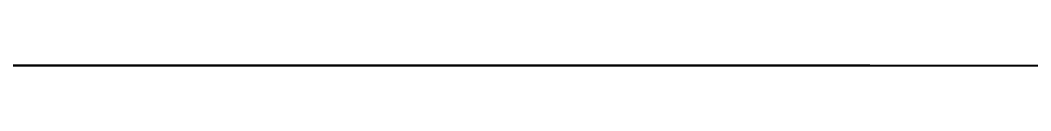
# Model space of a CAD drawing. Header units: millimetres. Extents: x -1593 to 5246, y 0 to 40.
# Drawn here: x 2253 to 2883, y 0 to 0 of the extents above; entities that cross this region are included whole.
import ezdxf
from ezdxf import colors
from ezdxf.entities.mleader import LeaderData, LeaderLine
from ezdxf.math import Vec2, Vec3

# ---------------------------------------------------------------- set-up
doc = ezdxf.new("R2010")
doc.units = ezdxf.units.MM
doc.styles.get("Standard").update_dxf_attribs({"font": ''})
doc.styles.get('Standard').set_extended_font_data('SimSun')

msp = doc.modelspace()

# ---------------------------------------------------------------- hatches: boundary and pattern name
at = {"extrusion": (0, -1, 0)}
h = msp.add_hatch(dxfattribs=at)
h.set_pattern_fill('ANSI32', color=256)
h.paths.add_polyline_path([(1872.9, 537.11), (1872.9, 557.11), (1862.9, 557.11), (1862.9, 537.11), (1862.9, 517.11), (1872.9, 517.11)])
h.paths.add_polyline_path([(2002.9, 537.11), (2002.9, 557.11), (1992.9, 557.11), (1992.9, 537.11), (1992.9, 517.11), (1997.9, 517.11), (2002.9, 517.11)])
h.paths.add_polyline_path([(2132.9, 537.11), (2132.9, 557.11), (2122.9, 557.11), (2122.9, 537.11), (2122.9, 517.11), (2132.9, 517.11)])
h.paths.add_polyline_path([(2262.9, 537.11), (2262.9, 557.11), (2252.9, 557.11), (2252.9, 537.11), (2252.9, 517.11), (2262.9, 517.11)])
h.paths.add_polyline_path([(2392.9, 537.11), (2392.9, 557.11), (2382.9, 557.11), (2382.9, 537.11), (2382.9, 517.11), (2392.9, 517.11)])
h.paths.add_polyline_path([(2522.9, 537.11), (2522.9, 557.11), (2512.9, 557.11), (2512.9, 537.11), (2512.9, 517.11), (2522.9, 517.11)])
h = msp.add_hatch(dxfattribs=at)
h.set_pattern_fill('ANSI32', color=256)
h.paths.add_polyline_path([(2132.9, -878.99), (2122.9, -878.99), (2122.9, -883.99), (2132.9, -883.99)])
h.paths.add_polyline_path([(2262.9, -878.99), (2252.9, -878.99), (2252.9, -883.99), (2262.9, -883.99)])
h.paths.add_polyline_path([(2132.9, -598.99), (2122.9, -598.99), (2122.9, -603.99), (2132.9, -603.99)])
h.paths.add_polyline_path([(2262.9, -598.99), (2252.9, -598.99), (2252.9, -603.99), (2262.9, -603.99)])
h.paths.add_polyline_path([(2132.9, -318.99), (2122.9, -318.99), (2122.9, -323.99), (2132.9, -323.99)])
h.paths.add_polyline_path([(2262.9, -318.99), (2252.9, -318.99), (2252.9, -323.99), (2262.9, -323.99)])
h.paths.add_polyline_path([(2132.9, -38.99), (2122.9, -38.99), (2122.9, -43.99), (2132.9, -43.99)])
h.paths.add_polyline_path([(2262.9, -38.99), (2252.9, -38.99), (2252.9, -43.99), (2262.9, -43.99)])
h.paths.add_polyline_path([(2132.9, 381.24), (2122.9, 381.24), (2122.9, 376.24), (2132.9, 376.24)])
h.paths.add_polyline_path([(2262.9, 381.24), (2252.9, 381.24), (2252.9, 376.24), (2262.9, 376.24)])
h.paths.add_polyline_path([(2132.9, 241.24), (2122.9, 241.24), (2122.9, 236.24), (2132.9, 236.24)])
h.paths.add_polyline_path([(2262.9, 241.24), (2252.9, 241.24), (2252.9, 236.24), (2262.9, 236.24)])
h = msp.add_hatch(dxfattribs=at)
h.set_pattern_fill('ANSI32', color=256)
h.set_pattern_definition([(45, (-5, -420.221), (-6.735192, 6.735192), []), (45, (-0.51, -420.221), (-6.735192, 6.735192), [])])
h.paths.add_polyline_path([(2427.9, -38.99), (2387.9, -38.99), (2387.9, -43.99), (2427.9, -43.99)])
h.paths.add_polyline_path([(2477.9, -38.99), (2437.9, -38.99), (2437.9, -43.99), (2477.9, -43.99)])
h.paths.add_polyline_path([(2527.9, -38.99), (2487.9, -38.99), (2487.9, -43.99), (2527.9, -43.99)])
h.paths.add_polyline_path([(2577.9, -38.99), (2537.9, -38.99), (2537.9, -43.99), (2547.9, -43.99), (2577.9, -43.99)])
h.paths.add_polyline_path([(2627.9, -38.99), (2587.9, -38.99), (2587.9, -43.99), (2627.9, -43.99)])
h = msp.add_hatch(dxfattribs=at)
h.set_pattern_fill('ANSI32', color=256)
h.set_pattern_definition([(45, (-5, -980.221), (-6.735192, 6.735192), []), (45, (-0.51, -980.221), (-6.735192, 6.735192), [])])
h.paths.add_polyline_path([(2427.9, -598.99), (2387.9, -598.99), (2387.9, -603.99), (2427.9, -603.99)])
h.paths.add_polyline_path([(2477.9, -598.99), (2437.9, -598.99), (2437.9, -603.99), (2477.9, -603.99)])
h.paths.add_polyline_path([(2527.9, -598.99), (2487.9, -598.99), (2487.9, -603.99), (2527.9, -603.99)])
h.paths.add_polyline_path([(2577.9, -598.99), (2537.9, -598.99), (2537.9, -603.99), (2547.9, -603.99), (2577.9, -603.99)])
h.paths.add_polyline_path([(2627.9, -598.99), (2587.9, -598.99), (2587.9, -603.99), (2627.9, -603.99)])
h = msp.add_hatch(dxfattribs=at)
h.set_pattern_fill('ANSI32', color=256)
h.paths.add_polyline_path([(2432.9, 381.24), (2392.9, 381.24), (2392.9, 376.24), (2432.9, 376.24)])
h.paths.add_polyline_path([(2482.9, 381.24), (2442.9, 381.24), (2442.9, 376.24), (2482.9, 376.24)])
h.paths.add_polyline_path([(2532.9, 381.24), (2492.9, 381.24), (2492.9, 376.24), (2532.9, 376.24)])
h.paths.add_polyline_path([(2582.9, 381.24), (2542.9, 381.24), (2542.9, 376.24), (2552.9, 376.24), (2582.9, 376.24)])
h.paths.add_polyline_path([(2632.9, 381.24), (2592.9, 381.24), (2592.9, 376.24), (2632.9, 376.24)])
h = msp.add_hatch(dxfattribs=at)
h.set_pattern_fill('ANSI31', color=256)
h.paths.add_polyline_path([(2680.4, -876.49), (2685.4, -876.49), (2685.4, -878.99), (2680.4, -878.99)])
h.paths.add_polyline_path([(2680.4, -878.99), (2685.4, -878.99), (2685.4, -883.99), (2680.4, -883.99)])
h.paths.add_polyline_path([(2680.4, -883.99), (2685.4, -883.99), (2685.4, -893.99), (2680.4, -893.99)])
h = msp.add_hatch(dxfattribs=at)
h.set_pattern_fill('ANSI31', color=256)
h.set_pattern_definition([(45, (0, 280), (-2.245064, 2.245064), [])])
h.paths.add_polyline_path([(2680.4, -596.49), (2685.4, -596.49), (2685.4, -598.99), (2680.4, -598.99)])
h.paths.add_polyline_path([(2680.4, -598.99), (2685.4, -598.99), (2685.4, -603.99), (2680.4, -603.99)])
h.paths.add_polyline_path([(2680.4, -603.99), (2685.4, -603.99), (2685.4, -613.99), (2680.4, -613.99)])
h = msp.add_hatch(dxfattribs=at)
h.set_pattern_fill('ANSI31', color=256)
h.set_pattern_definition([(45, (1e-12, 560), (-2.245064, 2.245064), [])])
h.paths.add_polyline_path([(2680.4, -316.49), (2685.4, -316.49), (2685.4, -318.99), (2680.4, -318.99)])
h.paths.add_polyline_path([(2680.4, -318.99), (2685.4, -318.99), (2685.4, -323.99), (2680.4, -323.99)])
h.paths.add_polyline_path([(2680.4, -323.99), (2685.4, -323.99), (2685.4, -333.99), (2680.4, -333.99)])
h = msp.add_hatch(dxfattribs=at)
h.set_pattern_fill('ANSI31', color=256)
h.set_pattern_definition([(45, (1e-12, 840), (-2.245064, 2.245064), [])])
h.paths.add_polyline_path([(2680.4, -36.49), (2685.4, -36.49), (2685.4, -38.99), (2680.4, -38.99)])
h.paths.add_polyline_path([(2680.4, -38.99), (2685.4, -38.99), (2685.4, -43.99), (2680.4, -43.99)])
h.paths.add_polyline_path([(2680.4, -43.99), (2685.4, -43.99), (2685.4, -53.99), (2680.4, -53.99)])
h = msp.add_hatch(dxfattribs=at)
h.set_pattern_fill('ANSI31', color=256)
h.set_pattern_definition([(45, (0, 1120.2206), (-2.245064, 2.245064), [])])
h.paths.add_polyline_path([(2680.4, 243.74), (2685.4, 243.74), (2685.4, 241.24), (2680.4, 241.24)])
h.paths.add_polyline_path([(2680.4, 241.24), (2685.4, 241.24), (2685.4, 236.24), (2680.4, 236.24)])
h.paths.add_polyline_path([(2680.4, 236.24), (2685.4, 236.24), (2685.4, 226.24), (2680.4, 226.24)])
h = msp.add_hatch(dxfattribs=at)
h.set_pattern_fill('ANSI31', color=256)
h.set_pattern_definition([(45, (0, 1257.7206), (-2.245064, 2.245064), [])])
h.paths.add_polyline_path([(2680.4, 381.24), (2685.4, 381.24), (2685.4, 378.74), (2680.4, 378.74)])
h.paths.add_polyline_path([(2680.4, 378.74), (2685.4, 378.74), (2685.4, 373.74), (2680.4, 373.74)])
h.paths.add_polyline_path([(2680.4, 373.74), (2685.4, 373.74), (2685.4, 363.74), (2680.4, 363.74)])

# ---------------------------------------------------------------- linework, layer by layer
for p, q in [((1652.9, 0, -1022.89), (2712.9, 0, -1022.89)), ((2732.9, 0, 557.11), (1672.9, 0, 557.11)), ((1692.9, 0, -982.89), (2692.9, 0, -982.89)), ((2692.9, 0, 517.11), (1692.9, 0, 517.11)), ((2692.9, 0, -982.89), (1692.9, 0, -982.89)), ((2712.9, 0, -1002.89), (1692.9, 0, -1002.89)), ((1692.9, 0, 4002.02), (2692.9, 0, 4002.02)), ((2692.9, 0, 5002.02), (1692.9, 0, 5002.02)), ((1692.9, 0, 3982.02), (2692.9, 0, 3982.02)), ((2692.9, 0, 5022.02), (1692.9, 0, 5022.02)), ((2692.9, 0, 5042.02), (1692.9, 0, 5042.02)), ((1692.9, 0, 3962.02), (2692.9, 0, 3962.02)), ((2692.9, 0, 4002.02), (1692.9, 0, 4002.02)), ((2692.9, 0, 3982.02), (1692.9, 0, 3982.02)), ((2692.9, 0, 3962.02), (1692.9, 0, 3962.02)), ((1692.9, 0, 5551.3), (2692.9, 0, 5551.3)), ((1692.9, 0, 5531.3), (2692.9, 0, 5531.3)), ((1692.9, 0, 5511.3), (2692.9, 0, 5511.3)), ((2692.9, 0, 6551.3), (1692.9, 0, 6551.3)), ((2692.9, 0, 6571.3), (1692.9, 0, 6571.3)), ((2692.9, 0, 6591.3), (1692.9, 0, 6591.3)), ((2692.9, 0, 5551.3), (1692.9, 0, 5551.3)), ((2692.9, 0, 5531.3), (1692.9, 0, 5531.3)), ((2692.9, 0, 5511.3), (1692.9, 0, 5511.3)), ((1692.9, 0, 2522.06), (2692.9, 0, 2522.06)), ((1692.9, 0, 2502.06), (2692.9, 0, 2502.06)), ((1692.9, 0, 2482.06), (2692.9, 0, 2482.06)), ((2692.9, 0, 3522.06), (1692.9, 0, 3522.06)), ((2692.9, 0, 3542.06), (1692.9, 0, 3542.06)), ((2692.9, 0, 3562.06), (1692.9, 0, 3562.06)), ((2692.9, 0, 2522.06), (1692.9, 0, 2522.06)), ((2692.9, 0, 2502.06), (1692.9, 0, 2502.06)), ((2692.9, 0, 2482.06), (1692.9, 0, 2482.06)), ((1692.9, 0, 1019.81), (2692.9, 0, 1019.81)), ((1692.9, 0, 999.81), (2692.9, 0, 999.81)), ((1692.9, 0, 979.81), (2692.9, 0, 979.81)), ((2692.9, 0, 2019.81), (1692.9, 0, 2019.81)), ((2692.9, 0, 2039.81), (1692.9, 0, 2039.81)), ((2692.9, 0, 2059.81), (1692.9, 0, 2059.81)), ((2692.9, 0, 1019.81), (1692.9, 0, 1019.81)), ((2692.9, 0, 999.81), (1692.9, 0, 999.81)), ((2692.9, 0, 979.81), (1692.9, 0, 979.81)), ((1705.4, 0, -878.99), (2680.4, 0, -878.99)), ((2680.4, 0, -878.99), (1705.4, 0, -878.99)), ((2680.4, 0, -883.99), (1705.4, 0, -883.99)), ((2680.4, 0, -603.99), (1705.4, 0, -603.99)), ((2680.4, 0, -603.99), (1705.4, 0, -603.99)), ((2680.4, 0, -603.99), (1705.4, 0, -603.99)), ((1705.4, 0, -598.99), (2680.4, 0, -598.99)), ((1705.4, 0, -598.99), (2680.4, 0, -598.99)), ((1705.4, 0, -883.99), (2680.4, 0, -883.99)), ((2680.4, 0, -323.99), (1705.4, 0, -323.99)), ((1705.4, 0, -318.99), (2680.4, 0, -318.99)), ((2680.4, 0, -43.99), (1705.4, 0, -43.99)), ((1705.4, 0, -38.99), (2680.4, 0, -38.99)), ((2680.4, 0, -43.99), (1705.4, 0, -43.99)), ((1705.4, 0, -38.99), (2680.4, 0, -38.99)), ((1705.4, 0, -323.99), (2680.4, 0, -323.99)), ((2680.4, 0, -318.99), (1705.4, 0, -318.99)), ((2680.4, 0, 236.24), (1705.4, 0, 236.24)), ((1705.4, 0, 241.24), (2680.4, 0, 241.24)), ((1705.4, 0, 236.24), (2680.4, 0, 236.24)), ((2680.4, 0, 241.24), (1705.4, 0, 241.24)), ((2680.4, 0, 376.24), (1705.4, 0, 376.24)), ((1705.4, 0, 381.24), (2680.4, 0, 381.24)), ((1705.4, 0, 376.24), (2680.4, 0, 376.24)), ((2680.4, 0, 381.24), (1705.4, 0, 381.24)), ((1705.4, 0, 376.24), (2680.4, 0, 376.24)), ((2680.4, 0, 381.24), (1705.4, 0, 381.24)), ((2680.4, 0, 376.24), (1705.4, 0, 376.24)), ((1705.4, 0, 381.24), (2680.4, 0, 381.24)), ((1737.9, 0, 4038.7), (2647.9, 0, 4038.7)), ((2656.22, 0, 4965.34), (1737.9, 0, 4965.34)), ((1737.9, 0, 4957.02), (2647.9, 0, 4957.02)), ((2647.9, 0, 4047.02), (1737.9, 0, 4047.02)), ((2656.22, 0, 4038.7), (1737.9, 0, 4038.7)), ((1737.9, 0, 4047.02), (2647.9, 0, 4047.02)), ((1742.9, 0, 6501.3), (2642.9, 0, 6501.3)), ((2642.9, 0, 5601.3), (1742.9, 0, 5601.3)), ((2642.9, 0, 2572.06), (1742.9, 0, 2572.06)), ((1742.9, 0, 3472.06), (2642.9, 0, 3472.06)), ((2252.9, 0, -878.99), (2252.9, 0, -883.99)), ((2262.9, 0, 517.11), (2262.9, 0, 537.11)), ((2262.9, 0, 376.24), (2262.9, 0, 381.24)), ((2262.9, 0, 236.24), (2262.9, 0, 241.24)), ((2262.9, 0, -43.99), (2262.9, 0, -38.99)), ((2262.9, 0, -323.99), (2262.9, 0, -318.99)), ((2262.9, 0, -603.99), (2262.9, 0, -598.99)), ((2262.9, 0, -883.99), (2262.9, 0, -878.99)), ((2262.9, 0, 537.11), (2262.9, 0, 557.11)), ((2262.9, 0, 537.11), (2382.9, 0, 537.11)), ((2382.9, 0, 537.11), (2382.9, 0, 517.11)), ((2382.9, 0, 537.11), (2382.9, 0, 557.11)), ((2427.9, 0, -43.99), (2387.9, 0, -43.99)), ((2427.9, 0, -38.99), (2387.9, 0, -38.99)), ((2387.9, 0, -38.99), (2387.9, 0, -43.99)), ((2427.9, 0, -603.99), (2387.9, 0, -603.99)), ((2427.9, 0, -598.99), (2387.9, 0, -598.99)), ((2387.9, 0, -598.99), (2387.9, 0, -603.99)), ((2392.9, 0, 517.11), (2392.9, 0, 537.11)), ((2392.9, 0, 537.11), (2392.9, 0, 557.11)), ((2392.9, 0, 537.11), (2512.9, 0, 537.11)), ((2432.9, 0, 376.24), (2392.9, 0, 376.24)), ((2432.9, 0, 381.24), (2392.9, 0, 381.24)), ((2392.9, 0, 381.24), (2392.9, 0, 376.24)), ((2392.9, 0, -38.99), (2397.9, 0, -38.99)), ((2392.9, 0, -598.99), (2397.9, 0, -598.99)), ((2397.9, 0, 381.24), (2402.9, 0, 381.24)), ((2397.9, 0, -38.99), (2442.9, 0, -38.99)), ((2397.9, 0, -598.99), (2442.9, 0, -598.99)), ((2402.9, 0, 381.24), (2447.9, 0, 381.24)), ((2437.9, 0, -38.99), (2427.9, 0, -38.99)), ((2427.9, 0, -38.99), (2427.9, 0, -43.99)), ((2427.9, 0, -38.99), (2427.9, 0, -38.99)), ((2437.9, 0, -598.99), (2427.9, 0, -598.99)), ((2427.9, 0, -598.99), (2427.9, 0, -603.99)), ((2427.9, 0, -598.99), (2427.9, 0, -598.99)), ((2442.9, 0, 381.24), (2432.9, 0, 381.24)), ((2432.9, 0, 381.24), (2432.9, 0, 376.24)), ((2432.9, 0, 381.24), (2432.9, 0, 381.24)), ((2437.9, 0, -43.99), (2547.9, 0, -43.99)), ((2437.9, 0, -43.99), (2477.9, 0, -43.99)), ((2477.9, 0, -38.99), (2437.9, 0, -38.99)), ((2437.9, 0, -38.99), (2437.9, 0, -43.99)), ((2437.9, 0, -603.99), (2547.9, 0, -603.99)), ((2437.9, 0, -603.99), (2477.9, 0, -603.99)), ((2477.9, 0, -598.99), (2437.9, 0, -598.99)), ((2437.9, 0, -598.99), (2437.9, 0, -603.99)), ((2442.9, 0, 376.24), (2552.9, 0, 376.24)), ((2442.9, 0, 376.24), (2482.9, 0, 376.24)), ((2482.9, 0, 381.24), (2442.9, 0, 381.24)), ((2442.9, 0, 381.24), (2442.9, 0, 376.24)), ((2442.9, 0, -43.99), (2452.9, 0, -43.99)), ((2442.9, 0, -603.99), (2452.9, 0, -603.99)), ((2447.9, 0, 376.24), (2457.9, 0, 376.24)), ((2477.9, 0, -43.99), (2477.9, 0, -38.99)), ((2477.9, 0, -43.99), (2477.9, 0, -38.99)), ((2477.9, 0, -603.99), (2477.9, 0, -598.99)), ((2477.9, 0, -603.99), (2477.9, 0, -598.99)), ((2482.9, 0, 376.24), (2482.9, 0, 381.24)), ((2482.9, 0, 376.24), (2482.9, 0, 381.24)), ((2487.9, 0, -43.99), (2487.9, 0, -38.99)), ((2487.9, 0, -603.99), (2487.9, 0, -598.99)), ((2492.9, 0, 376.24), (2492.9, 0, 381.24)), ((2512.9, 0, 537.11), (2512.9, 0, 517.11)), ((2512.9, 0, 537.11), (2512.9, 0, 557.11)), ((2522.9, 0, 517.11), (2522.9, 0, 537.11)), ((2522.9, 0, 537.11), (2522.9, 0, 557.11)), ((2522.9, 0, 537.11), (2692.9, 0, 537.11)), ((2694.15, 0, 517.11), (2522.9, 0, 517.11)), ((2527.9, 0, -43.99), (2527.9, 0, -38.99)), ((2527.9, 0, -43.99), (2527.9, 0, -38.99)), ((2527.9, 0, -603.99), (2527.9, 0, -598.99)), ((2527.9, 0, -603.99), (2527.9, 0, -598.99)), ((2532.9, 0, 376.24), (2532.9, 0, 381.24)), ((2532.9, 0, 376.24), (2532.9, 0, 381.24)), ((2537.9, 0, -43.99), (2537.9, 0, -38.99)), ((2537.9, 0, -603.99), (2537.9, 0, -598.99)), ((2542.9, 0, 376.24), (2542.9, 0, 381.24)), ((2577.9, 0, -43.99), (2577.9, 0, -38.99)), ((2577.9, 0, -43.99), (2577.9, 0, -38.99)), ((2577.9, 0, -603.99), (2577.9, 0, -598.99)), ((2577.9, 0, -603.99), (2577.9, 0, -598.99)), ((2582.9, 0, 376.24), (2582.9, 0, 381.24)), ((2582.9, 0, 376.24), (2582.9, 0, 381.24)), ((2587.9, 0, -43.99), (2587.9, 0, -38.99)), ((2587.9, 0, -603.99), (2587.9, 0, -598.99)), ((2592.9, 0, 376.24), (2592.9, 0, 381.24)), ((2627.9, 0, -43.99), (2627.9, 0, -38.99)), ((2627.9, 0, -43.99), (2627.9, 0, -38.99)), ((2627.9, 0, -603.99), (2627.9, 0, -598.99)), ((2627.9, 0, -603.99), (2627.9, 0, -598.99)), ((2642.9, 0, -603.99), (2632.9, 0, -603.99)), ((2642.9, 0, -43.99), (2632.9, 0, -43.99)), ((2632.9, 0, 376.24), (2632.9, 0, 381.24)), ((2632.9, 0, 376.24), (2632.9, 0, 381.24)), ((2692.9, 0, -613.99), (2642.9, 0, -613.99)), ((2642.9, 0, -613.99), (2642.9, 0, -603.99)), ((2692.9, 0, -893.99), (2642.9, 0, -893.99)), ((2642.9, 0, -893.99), (2642.9, 0, -883.99)), ((2692.9, 0, -893.99), (2642.9, 0, -893.99)), ((2642.9, 0, -893.99), (2642.9, 0, -883.99)), ((2692.9, 0, -613.99), (2642.9, 0, -613.99)), ((2642.9, 0, -613.99), (2642.9, 0, -603.99)), ((2692.9, 0, -613.99), (2642.9, 0, -613.99)), ((2642.9, 0, -613.99), (2642.9, 0, -603.99)), ((2692.9, 0, -893.99), (2642.9, 0, -893.99)), ((2692.9, 0, -53.99), (2642.9, 0, -53.99)), ((2642.9, 0, -53.99), (2642.9, 0, -43.99)), ((2692.9, 0, -333.99), (2642.9, 0, -333.99)), ((2642.9, 0, -333.99), (2642.9, 0, -323.99)), ((2692.9, 0, -333.99), (2642.9, 0, -333.99)), ((2642.9, 0, -333.99), (2642.9, 0, -323.99)), ((2692.9, 0, -53.99), (2642.9, 0, -53.99)), ((2642.9, 0, -53.99), (2642.9, 0, -43.99)), ((2692.9, 0, -53.99), (2642.9, 0, -53.99)), ((2642.9, 0, -53.99), (2642.9, 0, -43.99)), ((2692.9, 0, -333.99), (2642.9, 0, -333.99)), ((2692.9, 0, 226.24), (2642.9, 0, 226.24)), ((2642.9, 0, 226.24), (2642.9, 0, 236.24)), ((2692.9, 0, 226.24), (2642.9, 0, 226.24)), ((2642.9, 0, 226.24), (2642.9, 0, 236.24)), ((2692.9, 0, 226.24), (2642.9, 0, 226.24)), ((2642.9, 0, 366.24), (2642.9, 0, 376.24)), ((2680.4, 0, 366.24), (2642.9, 0, 366.24)), ((2680.4, 0, 366.24), (2642.9, 0, 366.24)), ((2680.4, 0, 366.24), (2642.9, 0, 366.24)), ((2642.9, 0, -893.99), (2692.9, 0, -893.99)), ((2642.9, 0, -893.99), (2692.9, 0, -893.99)), ((2642.9, 0, 5601.3), (2642.9, 0, 6501.3)), ((2642.9, 0, 2572.06), (2642.9, 0, 3472.06)), ((2692.9, 0, 236.24), (2643.41, 0, 236.24)), ((2680.4, 0, 376.24), (2643.41, 0, 376.24)), ((2647.9, 0, -813.99), (2647.9, 0, -878.99)), ((2647.9, 0, -838.99), (2647.9, 0, -813.99)), ((2647.9, 0, -813.99), (2647.9, 0, -878.99)), ((2647.9, 0, -533.99), (2647.9, 0, -598.99)), ((2647.9, 0, -558.99), (2647.9, 0, -533.99)), ((2647.9, 0, -533.99), (2647.9, 0, -598.99)), ((2647.9, 0, -813.99), (2647.9, 0, -683.99)), ((2656.22, 0, -683.99), (2647.9, 0, -683.99)), ((2647.9, 0, -683.99), (2647.9, 0, -714.81)), ((2647.9, 0, -533.99), (2647.9, 0, -403.99)), ((2656.22, 0, -403.99), (2647.9, 0, -403.99)), ((2647.9, 0, -253.99), (2647.9, 0, -318.99)), ((2647.9, 0, -278.99), (2647.9, 0, -253.99)), ((2647.9, 0, -253.99), (2647.9, 0, -318.99)), ((2647.9, 0, 26.01), (2647.9, 0, -38.99)), ((2647.9, 0, 1.01), (2647.9, 0, 26.01)), ((2647.9, 0, 26.01), (2647.9, 0, -38.99)), ((2647.9, 0, -253.99), (2647.9, 0, -123.99)), ((2656.22, 0, -123.99), (2647.9, 0, -123.99)), ((2647.9, 0, -123.99), (2647.9, 0, -154.81)), ((2647.9, 0, 26.01), (2647.9, 0, 156.01)), ((2656.22, 0, 156.01), (2647.9, 0, 156.01)), ((2647.9, 0, 306.24), (2647.9, 0, 241.24)), ((2647.9, 0, 281.24), (2647.9, 0, 306.24)), ((2647.9, 0, 306.24), (2647.9, 0, 241.24)), ((2647.9, 0, 306.24), (2656.22, 0, 306.24)), ((2647.9, 0, -683.99), (2647.9, 0, -878.99)), ((2647.9, 0, -878.99), (2815.01, 0, -878.99)), ((2647.9, 0, 4038.7), (2656.22, 0, 4038.7)), ((2647.9, 0, 4957.02), (2647.9, 0, 4047.02)), ((2647.9, 0, 4965.34), (2656.22, 0, 4965.34)), ((2647.9, 0, 4038.7), (2656.22, 0, 4038.7)), ((2647.9, 0, 4957.64), (2647.9, 0, 4957.02)), ((2647.9, 0, 4957.02), (2648.53, 0, 4957.02)), ((2648.53, 0, 4047.02), (2647.9, 0, 4047.02)), ((2656.22, 0, -858.99), (2656.22, 0, -853.99)), ((2656.22, 0, -853.99), (2656.22, 0, -853.99)), ((2656.22, 0, -813.99), (2656.22, 0, -858.99)), ((2656.22, 0, -858.99), (2656.22, 0, -853.99)), ((2656.22, 0, -853.99), (2656.22, 0, -853.99)), ((2656.22, 0, -578.99), (2656.22, 0, -573.99)), ((2656.22, 0, -573.99), (2656.22, 0, -573.99)), ((2656.22, 0, -533.99), (2656.22, 0, -578.99)), ((2656.22, 0, -578.99), (2656.22, 0, -573.99)), ((2656.22, 0, -573.99), (2656.22, 0, -573.99)), ((2656.22, 0, -813.99), (2656.22, 0, -683.99)), ((2656.22, 0, -533.99), (2656.22, 0, -403.99)), ((2656.22, 0, -298.99), (2656.22, 0, -293.99)), ((2656.22, 0, -293.99), (2656.22, 0, -293.99)), ((2656.22, 0, -253.99), (2656.22, 0, -298.99)), ((2656.22, 0, -298.99), (2656.22, 0, -293.99)), ((2656.22, 0, -293.99), (2656.22, 0, -293.99)), ((2656.22, 0, -18.99), (2656.22, 0, -13.99)), ((2656.22, 0, -13.99), (2656.22, 0, -13.99)), ((2656.22, 0, 26.01), (2656.22, 0, -18.99)), ((2656.22, 0, -18.99), (2656.22, 0, -13.99)), ((2656.22, 0, -13.99), (2656.22, 0, -13.99)), ((2656.22, 0, -253.99), (2656.22, 0, -123.99)), ((2656.22, 0, 26.01), (2656.22, 0, 156.01)), ((2656.22, 0, 261.24), (2656.22, 0, 266.24)), ((2656.22, 0, 266.24), (2656.22, 0, 266.24)), ((2656.22, 0, 306.24), (2656.22, 0, 261.24)), ((2656.22, 0, 261.24), (2656.22, 0, 266.24)), ((2656.22, 0, 266.24), (2656.22, 0, 266.24)), ((2656.22, 0, -893.99), (2692.9, 0, -893.99)), ((2656.22, 0, 4038.7), (2656.22, 0, 4047.02)), ((2656.22, 0, 4047.02), (2656.22, 0, 4957.02)), ((2656.22, 0, 4957.02), (2656.22, 0, 4965.34)), ((2656.22, 0, 4965.34), (2656.22, 0, 5002.02)), ((2656.22, 0, 4965.34), (2692.9, 0, 4965.34)), ((2656.22, 0, 4038.7), (2656.22, 0, 4002.02)), ((2656.22, 0, 4038.7), (2692.9, 0, 4038.7)), ((2656.22, 0, 4965.34), (2656.22, 0, 4957.02)), ((2656.22, 0, 4965.34), (2656.22, 0, 5002.02)), ((2656.22, 0, 4965.34), (2692.9, 0, 4965.34)), ((2656.22, 0, 4047.02), (2656.22, 0, 4038.7)), ((2656.22, 0, 4038.7), (2656.22, 0, 4002.02)), ((2656.22, 0, 4038.7), (2692.9, 0, 4038.7)), ((2656.22, 0, 4038.7), (2656.22, 0, 4047.02)), ((2656.22, 0, 4038.7), (2656.22, 0, 4002.02)), ((2656.22, 0, 4038.7), (2692.9, 0, 4038.7)), ((2660.4, 0, -952.89), (2665.4, 0, -952.89)), ((2662.9, 0, -955.39), (2662.9, 0, -950.39)), ((2676.22, 0, -876.49), (2692.9, 0, -876.49)), ((2676.22, 0, -596.49), (2692.9, 0, -596.49)), ((2676.22, 0, -876.49), (2692.9, 0, -876.49)), ((2676.22, 0, -316.49), (2692.9, 0, -316.49)), ((2676.22, 0, -36.49), (2692.9, 0, -36.49)), ((2676.22, 0, -316.49), (2692.9, 0, -316.49)), ((2676.22, 0, 243.74), (2692.9, 0, 243.74)), ((2676.22, 0, 243.74), (2692.9, 0, 243.74)), ((2692.9, 0, -323.99), (2676.95, 0, -323.99)), ((2692.9, 0, 236.24), (2676.95, 0, 236.24)), ((2680.4, 0, 376.24), (2676.95, 0, 376.24)), ((2682.9, 0, -873.49), (2677.9, 0, -873.49)), ((2677.9, 0, -873.49), (2677.9, 0, -876.49)), ((2682.9, 0, -593.49), (2677.9, 0, -593.49)), ((2677.9, 0, -593.49), (2677.9, 0, -596.49)), ((2682.9, 0, -313.49), (2677.9, 0, -313.49)), ((2677.9, 0, -313.49), (2677.9, 0, -316.49)), ((2682.9, 0, -33.49), (2677.9, 0, -33.49)), ((2677.9, 0, -33.49), (2677.9, 0, -36.49)), ((2682.9, 0, 246.74), (2677.9, 0, 246.74)), ((2677.9, 0, 246.74), (2677.9, 0, 243.74)), ((2682.9, 0, 384.24), (2677.9, 0, 384.24)), ((2677.9, 0, 384.24), (2677.9, 0, 381.24)), ((2685.4, 0, -868.49), (2680.4, 0, -868.49)), ((2680.4, 0, -868.49), (2680.4, 0, -873.49)), ((2680.4, 0, -873.49), (2680.4, 0, -893.99)), ((2680.4, 0, -893.99), (2685.4, 0, -893.99)), ((2685.4, 0, -588.49), (2680.4, 0, -588.49)), ((2680.4, 0, -588.49), (2680.4, 0, -593.49)), ((2680.4, 0, -593.49), (2680.4, 0, -613.99)), ((2680.4, 0, -613.99), (2685.4, 0, -613.99)), ((2680.4, 0, -873.49), (2680.4, 0, -893.99)), ((2680.4, 0, -893.99), (2685.4, 0, -893.99)), ((2685.4, 0, -308.49), (2680.4, 0, -308.49)), ((2680.4, 0, -308.49), (2680.4, 0, -313.49)), ((2680.4, 0, -313.49), (2680.4, 0, -333.99)), ((2680.4, 0, -333.99), (2685.4, 0, -333.99)), ((2685.4, 0, -28.49), (2680.4, 0, -28.49)), ((2680.4, 0, -28.49), (2680.4, 0, -33.49)), ((2680.4, 0, -33.49), (2680.4, 0, -53.99)), ((2680.4, 0, -53.99), (2685.4, 0, -53.99)), ((2680.4, 0, -313.49), (2680.4, 0, -333.99)), ((2680.4, 0, -333.99), (2685.4, 0, -333.99)), ((2685.4, 0, 251.74), (2680.4, 0, 251.74)), ((2680.4, 0, 251.74), (2680.4, 0, 246.74)), ((2680.4, 0, 246.74), (2680.4, 0, 226.24)), ((2680.4, 0, 226.24), (2685.4, 0, 226.24)), ((2680.4, 0, 246.74), (2680.4, 0, 226.24)), ((2680.4, 0, 226.24), (2685.4, 0, 226.24)), ((2685.4, 0, 389.24), (2680.4, 0, 389.24)), ((2680.4, 0, 389.24), (2680.4, 0, 384.24)), ((2680.4, 0, 384.24), (2680.4, 0, 363.74)), ((2680.4, 0, 363.74), (2685.4, 0, 363.74)), ((2680.4, 0, 384.24), (2680.4, 0, 363.74)), ((2680.4, 0, 363.74), (2685.4, 0, 363.74)), ((2685.4, 0, 381.24), (2680.4, 0, 381.24)), ((2692.9, 0, -876.49), (2682.9, 0, -876.49)), ((2687.9, 0, -873.49), (2682.9, 0, -873.49)), ((2692.9, 0, -596.49), (2682.9, 0, -596.49)), ((2687.9, 0, -593.49), (2682.9, 0, -593.49)), ((2692.9, 0, -876.49), (2682.9, 0, -876.49)), ((2692.9, 0, -316.49), (2682.9, 0, -316.49)), ((2687.9, 0, -313.49), (2682.9, 0, -313.49)), ((2692.9, 0, -36.49), (2682.9, 0, -36.49)), ((2687.9, 0, -33.49), (2682.9, 0, -33.49)), ((2692.9, 0, -316.49), (2682.9, 0, -316.49)), ((2692.9, 0, 243.74), (2682.9, 0, 243.74)), ((2687.9, 0, 246.74), (2682.9, 0, 246.74)), ((2692.9, 0, 243.74), (2682.9, 0, 243.74)), ((2687.9, 0, 384.24), (2682.9, 0, 384.24)), ((2692.9, 0, -883.99), (2685.4, 0, -883.99)), ((2692.9, 0, -603.99), (2685.4, 0, -603.99)), ((2687.9, 0, -873.49), (2685.4, 0, -873.49)), ((2685.4, 0, -873.49), (2685.4, 0, -872.49)), ((2685.4, 0, -873.49), (2685.4, 0, -868.49)), ((2685.4, 0, -893.99), (2685.4, 0, -872.99)), ((2692.9, 0, -603.99), (2685.4, 0, -603.99)), ((2687.9, 0, -593.49), (2685.4, 0, -593.49)), ((2685.4, 0, -593.49), (2685.4, 0, -592.49)), ((2685.4, 0, -593.49), (2685.4, 0, -588.49)), ((2685.4, 0, -613.99), (2685.4, 0, -592.99)), ((2685.4, 0, -883.99), (2692.9, 0, -883.99)), ((2692.9, 0, -878.99), (2685.4, 0, -878.99)), ((2685.4, 0, -893.99), (2685.4, 0, -878.99)), ((2685.4, 0, -876.93), (2685.4, 0, -872.99)), ((2685.4, 0, -876.93), (2685.4, 0, -878.99)), ((2685.4, 0, -878.99), (2692.9, 0, -878.99)), ((2692.9, 0, -603.99), (2685.4, 0, -603.99)), ((2685.4, 0, -598.99), (2692.9, 0, -598.99)), ((2685.4, 0, -598.99), (2692.9, 0, -598.99)), ((2692.9, 0, -323.99), (2685.4, 0, -323.99)), ((2685.4, 0, -318.99), (2692.9, 0, -318.99)), ((2692.9, 0, -43.99), (2685.4, 0, -43.99)), ((2685.4, 0, -38.99), (2692.9, 0, -38.99)), ((2687.9, 0, -313.49), (2685.4, 0, -313.49)), ((2685.4, 0, -313.49), (2685.4, 0, -312.49)), ((2685.4, 0, -313.49), (2685.4, 0, -308.49)), ((2685.4, 0, -333.99), (2685.4, 0, -312.99)), ((2692.9, 0, -43.99), (2685.4, 0, -43.99)), ((2685.4, 0, -38.99), (2692.9, 0, -38.99)), ((2687.9, 0, -33.49), (2685.4, 0, -33.49)), ((2685.4, 0, -33.49), (2685.4, 0, -32.49)), ((2685.4, 0, -33.49), (2685.4, 0, -28.49)), ((2685.4, 0, -53.99), (2685.4, 0, -32.99)), ((2685.4, 0, -323.99), (2692.9, 0, -323.99)), ((2692.9, 0, -318.99), (2685.4, 0, -318.99)), ((2685.4, 0, -333.99), (2685.4, 0, -318.99)), ((2685.4, 0, -316.93), (2685.4, 0, -312.99)), ((2685.4, 0, -316.93), (2685.4, 0, -318.99)), ((2692.9, 0, -43.99), (2685.4, 0, -43.99)), ((2692.9, 0, 236.24), (2685.4, 0, 236.24)), ((2685.4, 0, 241.24), (2692.9, 0, 241.24)), ((2687.9, 0, 246.74), (2685.4, 0, 246.74)), ((2685.4, 0, 246.74), (2685.4, 0, 247.74)), ((2685.4, 0, 246.74), (2685.4, 0, 251.74)), ((2685.4, 0, 226.24), (2685.4, 0, 247.24)), ((2685.4, 0, 236.24), (2692.9, 0, 236.24)), ((2692.9, 0, 241.24), (2685.4, 0, 241.24)), ((2685.4, 0, 226.24), (2685.4, 0, 241.24)), ((2685.4, 0, 243.29), (2685.4, 0, 247.24)), ((2685.4, 0, 243.29), (2685.4, 0, 241.24)), ((2692.9, 0, 376.24), (2685.4, 0, 376.24)), ((2692.9, 0, 376.24), (2685.4, 0, 376.24)), ((2692.9, 0, 376.24), (2685.4, 0, 376.24)), ((2685.4, 0, 381.24), (2692.9, 0, 381.24)), ((2692.9, 0, 366.24), (2685.4, 0, 366.24)), ((2692.9, 0, 366.24), (2685.4, 0, 366.24)), ((2687.9, 0, 384.24), (2685.4, 0, 384.24)), ((2685.4, 0, 384.24), (2685.4, 0, 385.24)), ((2685.4, 0, 384.24), (2685.4, 0, 389.24)), ((2685.4, 0, 363.74), (2685.4, 0, 384.74)), ((2685.4, 0, 376.24), (2692.9, 0, 376.24)), ((2692.9, 0, 381.24), (2685.4, 0, 381.24)), ((2692.9, 0, 366.24), (2685.4, 0, 366.24)), ((2685.4, 0, 363.74), (2685.4, 0, 378.74)), ((2685.4, 0, 380.79), (2685.4, 0, 384.74)), ((2685.4, 0, 380.79), (2685.4, 0, 378.74)), ((2685.4, 0, -868.49), (2685.4, 0, -893.99)), ((2692.9, 0, -876.49), (2687.9, 0, -876.49)), ((2687.9, 0, -876.49), (2687.9, 0, -873.49)), ((2692.9, 0, -596.49), (2687.9, 0, -596.49)), ((2687.9, 0, -596.49), (2687.9, 0, -593.49)), ((2692.9, 0, -316.49), (2687.9, 0, -316.49)), ((2687.9, 0, -316.49), (2687.9, 0, -313.49)), ((2692.9, 0, -36.49), (2687.9, 0, -36.49)), ((2687.9, 0, -36.49), (2687.9, 0, -33.49)), ((2692.9, 0, 243.74), (2687.9, 0, 243.74)), ((2687.9, 0, 243.74), (2687.9, 0, 246.74)), ((2687.9, 0, 381.24), (2687.9, 0, 384.24)), ((2692.9, 0, -982.89), (2692.9, 0, -932.89)), ((2692.9, 0, -902.89), (2742.9, 0, -902.89)), ((2692.9, 0, -932.89), (2742.9, 0, -932.89)), ((2692.9, 0, -932.89), (2692.9, 0, -932.89)), ((2692.9, 0, -932.89), (2692.9, 0, -952.89)), ((2692.9, 0, -932.89), (2712.9, 0, -932.89)), ((2692.9, 0, 537.11), (2712.9, 0, 537.11)), ((2692.9, 0, -902.89), (2692.9, 0, 517.11)), ((2692.9, 0, -902.89), (2692.9, 0, -852.89)), ((2692.9, 0, -878.99), (2692.9, 0, -838.99)), ((2692.9, 0, -878.99), (2692.9, 0, -478.99)), ((2692.9, 0, -473.99), (2692.9, 0, -73.99)), ((2692.9, 0, -473.99), (2692.9, 0, -73.99)), ((2692.9, 0, -473.99), (2692.9, 0, -73.99)), ((2692.9, 0, -69.86), (2692.9, 0, 330.14)), ((2702.9, 0, 387.11), (2692.9, 0, 387.11)), ((2692.9, 0, -883.99), (2692.9, 0, -878.99)), ((2692.9, 0, -622.89), (2692.9, 0, -572.89)), ((2692.9, 0, -598.99), (2692.9, 0, -558.99)), ((2692.9, 0, -603.99), (2692.9, 0, -598.99)), ((2692.9, 0, -93.76), (2692.9, 0, -43.76)), ((2692.9, 0, -69.86), (2692.9, 0, -29.86)), ((2692.9, 0, -74.86), (2692.9, 0, -69.86)), ((2692.9, 0, -883.99), (2692.9, 0, -603.99)), ((2692.9, 0, -603.99), (2692.9, 0, -323.99)), ((2692.9, 0, -603.99), (2692.9, 0, -323.99)), ((2692.9, 0, -342.89), (2692.9, 0, -292.89)), ((2692.9, 0, -318.99), (2692.9, 0, -278.99)), ((2692.9, 0, -323.99), (2692.9, 0, -318.99)), ((2692.9, 0, -62.89), (2692.9, 0, -12.89)), ((2692.9, 0, -38.99), (2692.9, 0, 1.01)), ((2692.9, 0, -43.99), (2692.9, 0, -38.99)), ((2692.9, 0, -43.99), (2692.9, 0, 236.01)), ((2692.9, 0, -43.99), (2692.9, 0, 236.01)), ((2692.9, 0, -43.76), (2692.9, 0, 236.24)), ((2692.9, 0, 485.36), (2692.9, 0, 490.36)), ((2692.9, 0, 241.24), (2692.9, 0, 281.24)), ((2692.9, 0, 236.24), (2692.9, 0, 241.24)), ((2692.9, 0, 236.01), (2692.9, 0, 386.01)), ((2692.9, 0, 386.01), (2692.9, 0, 376.01)), ((2692.9, 0, 4002.02), (2692.9, 0, 4772.02)), ((2692.9, 0, 5002.02), (2692.9, 0, 4957.02)), ((2692.9, 0, 5022.02), (2712.9, 0, 5022.02)), ((2692.9, 0, 5042.02), (2732.9, 0, 5042.02)), ((2692.9, 0, 4002.02), (2692.9, 0, 4047.02)), ((2692.9, 0, 3982.02), (2712.9, 0, 3982.02)), ((2692.9, 0, 3962.02), (2732.9, 0, 3962.02)), ((2692.9, 0, 5551.3), (2692.9, 0, 6321.3)), ((2692.9, 0, 6571.3), (2712.9, 0, 6571.3)), ((2692.9, 0, 6591.3), (2732.9, 0, 6591.3)), ((2692.9, 0, 5551.3), (2692.9, 0, 5596.3)), ((2692.9, 0, 5531.3), (2712.9, 0, 5531.3)), ((2692.9, 0, 5511.3), (2732.9, 0, 5511.3)), ((2692.9, 0, 2522.06), (2692.9, 0, 3292.06)), ((2692.9, 0, 3542.06), (2712.9, 0, 3542.06)), ((2692.9, 0, 3562.06), (2732.9, 0, 3562.06)), ((2692.9, 0, 2522.06), (2692.9, 0, 2567.06)), ((2692.9, 0, 2502.06), (2712.9, 0, 2502.06)), ((2692.9, 0, 2482.06), (2732.9, 0, 2482.06)), ((2692.9, 0, 1019.81), (2692.9, 0, 1789.81)), ((2692.9, 0, 1019.81), (2692.9, 0, 1064.81)), ((2692.9, 0, 999.81), (2712.9, 0, 999.81)), ((2692.9, 0, 979.81), (2732.9, 0, 979.81)), ((2692.9, 0, 2039.81), (2712.9, 0, 2039.81)), ((2692.9, 0, 2059.81), (2732.9, 0, 2059.81)), ((2692.9, 0, 1819.81), (2742.9, 0, 1819.81)), ((2742.9, 0, 1789.81), (2692.9, 0, 1789.81)), ((2692.9, 0, 1789.81), (2692.9, 0, 1769.81)), ((2692.9, 0, 1819.81), (2692.9, 0, 2019.81)), ((2692.9, 0, 3322.06), (2742.9, 0, 3322.06)), ((2742.9, 0, 3292.06), (2692.9, 0, 3292.06)), ((2692.9, 0, 3292.06), (2692.9, 0, 3272.06)), ((2692.9, 0, 4802.02), (2742.9, 0, 4802.02)), ((2742.9, 0, 4772.02), (2692.9, 0, 4772.02)), ((2692.9, 0, 4772.02), (2692.9, 0, 4752.02)), ((2692.9, 0, 6351.3), (2742.9, 0, 6351.3)), ((2742.9, 0, 6321.3), (2692.9, 0, 6321.3)), ((2692.9, 0, 6321.3), (2692.9, 0, 6301.3)), ((2692.9, 0, 6351.3), (2692.9, 0, 6551.3)), ((2692.9, 0, 4802.02), (2692.9, 0, 5002.02)), ((2692.9, 0, 3322.06), (2692.9, 0, 3522.06)), ((2712.9, 0, 377.11), (2702.9, 0, 377.11)), ((2702.9, 0, 377.11), (2702.9, 0, 387.11)), ((2762.9, 0, -882.89), (2712.9, 0, -882.89)), ((2712.9, 0, -952.89), (2712.9, 0, -982.89)), ((2712.9, 0, -982.89), (2712.9, 0, -1002.89)), ((2712.9, 0, 537.11), (2712.9, 0, -882.89)), ((2712.9, 0, -1022.89), (2732.9, 0, -1022.89)), ((2712.9, 0, -952.89), (2732.9, 0, -952.89)), ((2712.9, 0, 4002.02), (2712.9, 0, 4752.02)), ((2712.9, 0, 5022.02), (2712.9, 0, 5002.02)), ((2712.9, 0, 3982.02), (2712.9, 0, 4002.02)), ((2712.9, 0, 5551.3), (2712.9, 0, 6301.3)), ((2712.9, 0, 6571.3), (2712.9, 0, 6551.3)), ((2712.9, 0, 5531.3), (2712.9, 0, 5551.3)), ((2712.9, 0, 2522.06), (2712.9, 0, 3272.06)), ((2712.9, 0, 3542.06), (2712.9, 0, 3522.06)), ((2712.9, 0, 2502.06), (2712.9, 0, 2522.06)), ((2712.9, 0, 1019.81), (2712.9, 0, 1769.81)), ((2712.9, 0, 999.81), (2712.9, 0, 1019.81)), ((2712.9, 0, 2039.81), (2712.9, 0, 2019.81)), ((2712.9, 0, 1769.81), (2762.9, 0, 1769.81)), ((2762.9, 0, 1839.81), (2712.9, 0, 1839.81)), ((2712.9, 0, 1839.81), (2712.9, 0, 2019.81)), ((2712.9, 0, 3272.06), (2762.9, 0, 3272.06)), ((2762.9, 0, 3342.06), (2712.9, 0, 3342.06)), ((2712.9, 0, 4752.02), (2762.9, 0, 4752.02)), ((2732.9, 0, 4822.02), (2712.9, 0, 4822.02)), ((2712.9, 0, 6301.3), (2762.9, 0, 6301.3)), ((2762.9, 0, 6371.3), (2712.9, 0, 6371.3)), ((2712.9, 0, 6371.3), (2712.9, 0, 6551.3)), ((2712.9, 0, 4822.02), (2712.9, 0, 5002.02)), ((2712.9, 0, 3342.06), (2712.9, 0, 3522.06)), ((2732.9, 0, -952.89), (2742.9, 0, -952.89)), ((2732.9, 0, -1022.89), (2732.9, 0, -972.89)), ((2732.9, 0, -952.89), (2732.9, 0, -952.89)), ((2732.9, 0, -972.89), (2762.9, 0, -972.89)), ((2782.9, 0, -862.89), (2732.9, 0, -862.89)), ((2732.9, 0, -862.89), (2732.9, 0, 537.11)), ((2732.9, 0, 537.11), (2732.9, 0, 557.11)), ((2732.9, 0, 4002.02), (2732.9, 0, 4732.02)), ((2732.9, 0, 5042.02), (2732.9, 0, 5002.02)), ((2732.9, 0, 3962.02), (2732.9, 0, 4002.02)), ((2732.9, 0, 5551.3), (2732.9, 0, 6281.3)), ((2732.9, 0, 6591.3), (2732.9, 0, 6551.3)), ((2732.9, 0, 5551.3), (2732.9, 0, 5511.3)), ((2732.9, 0, 2522.06), (2732.9, 0, 3252.06)), ((2732.9, 0, 3562.06), (2732.9, 0, 3522.06)), ((2732.9, 0, 2522.06), (2732.9, 0, 2482.06)), ((2732.9, 0, 1019.81), (2732.9, 0, 1749.81)), ((2732.9, 0, 1019.81), (2732.9, 0, 979.81)), ((2732.9, 0, 2059.81), (2732.9, 0, 2019.81)), ((2732.9, 0, 1749.81), (2762.9, 0, 1749.81)), ((2782.9, 0, 1859.81), (2732.9, 0, 1859.81)), ((2732.9, 0, 1859.81), (2732.9, 0, 2019.81)), ((2732.9, 0, 3252.06), (2762.9, 0, 3252.06)), ((2782.9, 0, 3362.06), (2732.9, 0, 3362.06)), ((2732.9, 0, 4732.02), (2762.9, 0, 4732.02)), ((2782.9, 0, 4842.02), (2732.9, 0, 4842.02)), ((2732.9, 0, 6281.3), (2762.9, 0, 6281.3)), ((2782.9, 0, 6391.3), (2732.9, 0, 6391.3)), ((2732.9, 0, 6391.3), (2732.9, 0, 6551.3)), ((2732.9, 0, 4842.02), (2732.9, 0, 5002.02)), ((2732.9, 0, 4822.02), (2762.9, 0, 4822.02)), ((2732.9, 0, 3362.06), (2732.9, 0, 3522.06)), ((2742.9, 0, -932.89), (2742.9, 0, -902.89)), ((2742.9, 0, -952.89), (2762.9, 0, -952.89)), ((2742.9, 0, 1819.81), (2742.9, 0, 1789.81)), ((2742.9, 0, 3322.06), (2742.9, 0, 3292.06)), ((2742.9, 0, 4802.02), (2742.9, 0, 4772.02)), ((2742.9, 0, 6351.3), (2742.9, 0, 6321.3)), ((2762.9, 0, -952.89), (2762.9, 0, -902.89)), ((2762.9, 0, -902.89), (2762.9, 0, -882.89)), ((2762.9, 0, -972.89), (2782.9, 0, -972.89)), ((2762.9, 0, 1769.81), (2762.9, 0, 1839.81)), ((2762.9, 0, 1749.81), (2782.9, 0, 1749.81)), ((2762.9, 0, 3272.06), (2762.9, 0, 3342.06)), ((2762.9, 0, 3252.06), (2782.9, 0, 3252.06)), ((2762.9, 0, 4752.02), (2762.9, 0, 4822.02)), ((2762.9, 0, 4732.02), (2782.9, 0, 4732.02)), ((2762.9, 0, 6301.3), (2762.9, 0, 6371.3)), ((2762.9, 0, 6281.3), (2782.9, 0, 6281.3)), ((2782.9, 0, -972.89), (2782.9, 0, -882.89)), ((2782.9, 0, -882.89), (2782.9, 0, -862.89)), ((2782.9, 0, -862.89), (2782.9, 0, -882.89)), ((2782.9, 0, 1749.81), (2782.9, 0, 1839.81)), ((2782.9, 0, 1839.81), (2782.9, 0, 1859.81)), ((2782.9, 0, 3252.06), (2782.9, 0, 3342.06)), ((2782.9, 0, 3342.06), (2782.9, 0, 3362.06)), ((2782.9, 0, 4732.02), (2782.9, 0, 4822.02)), ((2782.9, 0, 4822.02), (2782.9, 0, 4842.02)), ((2782.9, 0, 6281.3), (2782.9, 0, 6371.3)), ((2782.9, 0, 6371.3), (2782.9, 0, 6391.3))]:
    msp.add_line(p, q, dxfattribs=at)
at = {"extrusion": (1, 0, 0)}
msp.add_line((1692.9, 0, 517.11), (2692.9, 0, 517.11), dxfattribs=at)
at = {"extrusion": (0, -1, 0)}
for points in [[(2650.55, 4994.52), (2646.22, 4997.02), (2641.89, 4994.52), (2641.89, 4989.52), (2646.22, 4987.02), (2650.55, 4989.52)], [(2650.55, 4009.52), (2646.22, 4007.02), (2641.89, 4009.52), (2641.89, 4014.52), (2646.22, 4017.02), (2650.55, 4014.52)], [(2685.4, 4959.67), (2687.9, 4955.34), (2685.4, 4951.01), (2680.4, 4951.01), (2677.9, 4955.34), (2680.4, 4959.67)], [(2685.4, 4044.37), (2687.9, 4048.7), (2685.4, 4053.03), (2680.4, 4053.03), (2677.9, 4048.7), (2680.4, 4044.37)]]:
    msp.add_lwpolyline(points, close=True, dxfattribs=at)
for centre, radius in [((2192.9, -813.99), 65), ((2192.9, -683.99), 65), ((2192.9, -533.99), 65), ((2192.9, -403.99), 65), ((2192.9, -253.99), 65), ((2192.9, -123.99), 65), ((2192.9, 26.01), 65), ((2192.9, 156.01), 65), ((2192.9, 306.24), 65), ((2192.9, 4892.02), 65), ((2192.9, 4762.02), 65), ((2192.9, 4632.02), 65), ((2192.9, 4502.02), 65), ((2192.9, 4372.02), 65), ((2192.9, 4242.02), 65), ((2192.9, 4112.02), 65), ((2257.9, 1519.81), 5), ((2257.9, 6051.3), 5), ((2257.9, 3022.06), 5), ((2322.9, -813.99), 65), ((2322.9, -683.99), 65), ((2322.9, -533.99), 65), ((2322.9, -403.99), 65), ((2322.9, -253.99), 65), ((2322.9, -123.99), 65), ((2322.9, 26.01), 65), ((2322.9, 156.01), 65), ((2322.9, 306.24), 65), ((2322.9, 4892.02), 65), ((2322.9, 4762.02), 65), ((2322.9, 4632.02), 65), ((2322.9, 4502.02), 65), ((2322.9, 4372.02), 65), ((2322.9, 4242.02), 65), ((2322.9, 4112.02), 65), ((2387.9, 1519.81), 5), ((2452.9, -813.99), 65), ((2452.9, -683.99), 65), ((2452.9, -533.99), 65), ((2452.9, -403.99), 65), ((2452.9, -253.99), 65), ((2452.9, -123.99), 65), ((2452.9, 26.01), 65), ((2452.9, 156.01), 65), ((2452.9, 306.24), 65), ((2452.9, 4892.02), 65), ((2452.9, 4762.02), 65), ((2452.9, 4632.02), 65), ((2452.9, 4502.02), 65), ((2452.9, 4372.02), 65), ((2452.9, 4242.02), 65), ((2452.9, 4112.02), 65), ((2412.9, 3422.06), 20), ((2412.9, 3372.06), 20), ((2412.9, 3322.06), 20), ((2412.9, 3272.06), 20), ((2412.9, 3222.06), 20), ((2412.9, 3172.06), 20), ((2412.9, 3122.06), 20), ((2412.9, 3072.06), 20), ((2412.9, 3022.06), 20), ((2412.9, 2972.06), 20), ((2412.9, 2922.06), 20), ((2412.9, 2872.06), 20), ((2412.9, 2822.06), 20), ((2412.9, 2772.06), 20), ((2412.9, 2722.06), 20), ((2412.9, 2672.06), 20), ((2412.9, 2622.06), 20), ((2462.9, 3422.06), 20), ((2462.9, 3372.06), 20), ((2462.9, 3322.06), 20), ((2462.9, 3272.06), 20), ((2462.9, 3222.06), 20), ((2462.9, 3172.06), 20), ((2462.9, 3122.06), 20), ((2462.9, 3072.06), 20), ((2462.9, 3022.06), 20), ((2462.9, 2972.06), 20), ((2462.9, 2922.06), 20), ((2462.9, 2872.06), 20), ((2462.9, 2822.06), 20), ((2462.9, 2772.06), 20), ((2462.9, 2722.06), 20), ((2462.9, 2672.06), 20), ((2462.9, 2622.06), 20), ((2512.9, 3422.06), 20), ((2512.9, 3372.06), 20), ((2512.9, 3322.06), 20), ((2512.9, 3272.06), 20), ((2512.9, 3222.06), 20), ((2512.9, 3172.06), 20), ((2512.9, 3122.06), 20), ((2512.9, 3072.06), 20), ((2512.9, 3022.06), 20), ((2512.9, 2972.06), 20), ((2512.9, 2922.06), 20), ((2512.9, 2872.06), 20), ((2512.9, 2822.06), 20), ((2512.9, 2772.06), 20), ((2512.9, 2722.06), 20), ((2512.9, 2672.06), 20), ((2512.9, 2622.06), 20), ((2517.9, 1519.81), 5), ((2582.9, -813.99), 65), ((2582.9, -683.99), 65), ((2582.9, -533.99), 65), ((2582.9, -403.99), 65), ((2582.9, -253.99), 65), ((2582.9, -123.99), 65), ((2582.9, 26.01), 65), ((2582.9, 156.01), 65), ((2582.9, 306.24), 65), ((2582.9, 4892.02), 65), ((2582.9, 4762.02), 65), ((2582.9, 4632.02), 65), ((2582.9, 4502.02), 65), ((2582.9, 4372.02), 65), ((2582.9, 4242.02), 65), ((2582.9, 4112.02), 65), ((2562.9, 3422.06), 20), ((2562.9, 3372.06), 20), ((2562.9, 3322.06), 20), ((2562.9, 3272.06), 20), ((2562.9, 3222.06), 20), ((2562.9, 3172.06), 20), ((2562.9, 3122.06), 20), ((2562.9, 3072.06), 20), ((2562.9, 3022.06), 20), ((2562.9, 2972.06), 20), ((2562.9, 2922.06), 20), ((2562.9, 2872.06), 20), ((2562.9, 2822.06), 20), ((2562.9, 2772.06), 20), ((2562.9, 2722.06), 20), ((2562.9, 2672.06), 20), ((2562.9, 2622.06), 20), ((2612.9, 3422.06), 20), ((2612.9, 3372.06), 20), ((2612.9, 3322.06), 20), ((2612.9, 3272.06), 20), ((2612.9, 3222.06), 20), ((2612.9, 3172.06), 20), ((2612.9, 3122.06), 20), ((2612.9, 3072.06), 20), ((2612.9, 3022.06), 20), ((2612.9, 2972.06), 20), ((2612.9, 2922.06), 20), ((2612.9, 2872.06), 20), ((2612.9, 2822.06), 20), ((2612.9, 2772.06), 20), ((2612.9, 2722.06), 20), ((2612.9, 2672.06), 20), ((2612.9, 2622.06), 20), ((2646.22, 4992.02), 2.5), ((2646.22, 4012.02), 2.5), ((2682.9, 4955.34), 2.5), ((2682.9, 4048.7), 2.5)]:
    msp.add_circle(centre, radius, dxfattribs=at)
for centre, radius, start, end in [((2676.22, -856.49), 20, 180, 270), ((2676.22, -856.49), 20, 180, 270), ((2676.22, -576.49), 20, 180, 270), ((2676.22, -576.49), 20, 180, 270), ((2676.22, -296.49), 20, 180, 270), ((2676.22, -296.49), 20, 180, 270), ((2676.22, -16.49), 20, 180, 270), ((2676.22, -16.49), 20, 180, 270), ((2676.22, 263.74), 20, 180, 270), ((2676.22, 263.74), 20, 180, 270), ((2662.9, -952.89), 30, 270, 0)]:
    msp.add_arc(centre, radius, start, end, dxfattribs=at)
at = {"color": 2, "extrusion": (0, -1, 0)}
msp.add_arc((2662.9, 487.11), 30, 0, 90, dxfattribs=at)

# ---------------------------------------------------------------- leaders
ml = msp.add_multileader_mtext('Standard')
ml.set_content('{\\H0.95833x;热电偶插孔}', color=256)
ml.set_leader_properties()
ml.build(insert=Vec2(0, 0))
ctx = ml.context
ctx.base_point, ctx.char_height, ctx.plane_origin, ctx.plane_y_axis = Vec3(2769.44, 0, 6202.72), 60, Vec3(1106.5, 0, 6051.73), Vec3(0, 0, 1)
notes = []
notes.append((ctx, [(0, (1, 1, 0), (2700.05, 0, 6202.72), (1, 0), 69.39, [(0, [(2252.92, 0, 6051.73)], 0, [])])]))
ctx.mtext.insert, ctx.mtext.flow_direction, ctx.mtext.extrusion = Vec3(2771.44, 0, 6237.04), 5, Vec3(0, -1)
ml = msp.add_multileader_mtext('Standard')
ml.set_content('{\\H0.95833x;进油口}', color=256)
ml.set_leader_properties()
ml.build(insert=Vec2(0, 0))
ctx = ml.context
ctx.base_point, ctx.char_height, ctx.plane_origin, ctx.plane_y_axis = Vec3(3322.66, 0, 1964.04), 60, Vec3(1636.48, 0, 1794.81), Vec3(0, 0, 1)
notes.append((ctx, [(0, (1, 1, 0), (3253.27, 0, 1964.04), (1, 0), 69.39, [(0, [(2782.9, 0, 1794.81)], 0, [])])]))
ctx.mtext.insert, ctx.mtext.flow_direction, ctx.mtext.extrusion = Vec3(3324.66, 0, 1997.71), 5, Vec3(0, -1)
for ctx, leaders in notes:
    for number, flags, end, landing, length, lines in leaders:
        leader = LeaderData()
        leader.index, (leader.has_last_leader_line, leader.has_dogleg_vector, leader.attachment_direction) = number, flags
        leader.last_leader_point, leader.dogleg_vector, leader.dogleg_length = Vec3(end), Vec3(landing), length
        for number, points, colour, breaks in lines:
            line = LeaderLine()
            line.index, line.vertices, line.color, line.breaks = number, Vec3.list(points), colors.encode_raw_color(colour), breaks
            leader.lines.append(line)
        ctx.leaders.append(leader)

doc.saveas('drawing.dxf')
